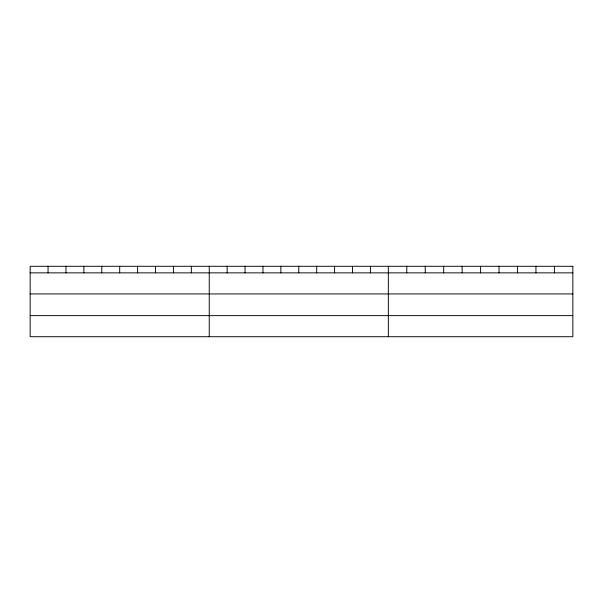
<?xml version="1.0" encoding="UTF-8"?>
<svg xmlns="http://www.w3.org/2000/svg" width="603" height="603" viewBox="0 0 603 603"><rect width="100%" height="100%" fill="white"/><g stroke="black" fill="none" stroke-linecap="round" stroke-linejoin="round"><path stroke-width="0.9" d="M30.15 272.858L572.85 272.858M30.15 293.932L572.85 293.932M30.15 315.64L572.85 315.64M554.398 266.285L554.398 272.858M535.946 266.285L535.946 272.858M517.495 266.285L517.495 272.858M499.043 266.285L499.043 272.858M480.591 266.285L480.591 272.858M462.139 266.285L462.139 272.858M443.687 266.285L443.687 272.858M425.236 266.285L425.236 272.858M406.784 266.285L406.784 272.858M388.332 266.285L388.332 336.715M370.423 266.285L370.423 272.858M352.514 266.285L352.514 272.858M334.605 266.285L334.605 272.858M316.696 266.285L316.696 272.858M298.786 266.285L298.786 272.858M280.877 266.285L280.877 272.858M262.968 266.285L262.968 272.858M245.059 266.285L245.059 272.858M227.15 266.285L227.15 272.858M209.241 266.285L209.241 336.715M191.332 266.285L191.332 272.858M173.423 266.285L173.423 272.858M155.514 266.285L155.514 272.858M137.605 266.285L137.605 272.858M119.696 266.285L119.696 272.858M101.786 266.285L101.786 272.858M83.877 266.285L83.877 272.858M65.968 266.285L65.968 272.858M48.059 266.285L48.059 272.858M572.85 266.285L30.15 266.285L30.15 336.715L572.85 336.715L572.85 266.285"/></g></svg>
